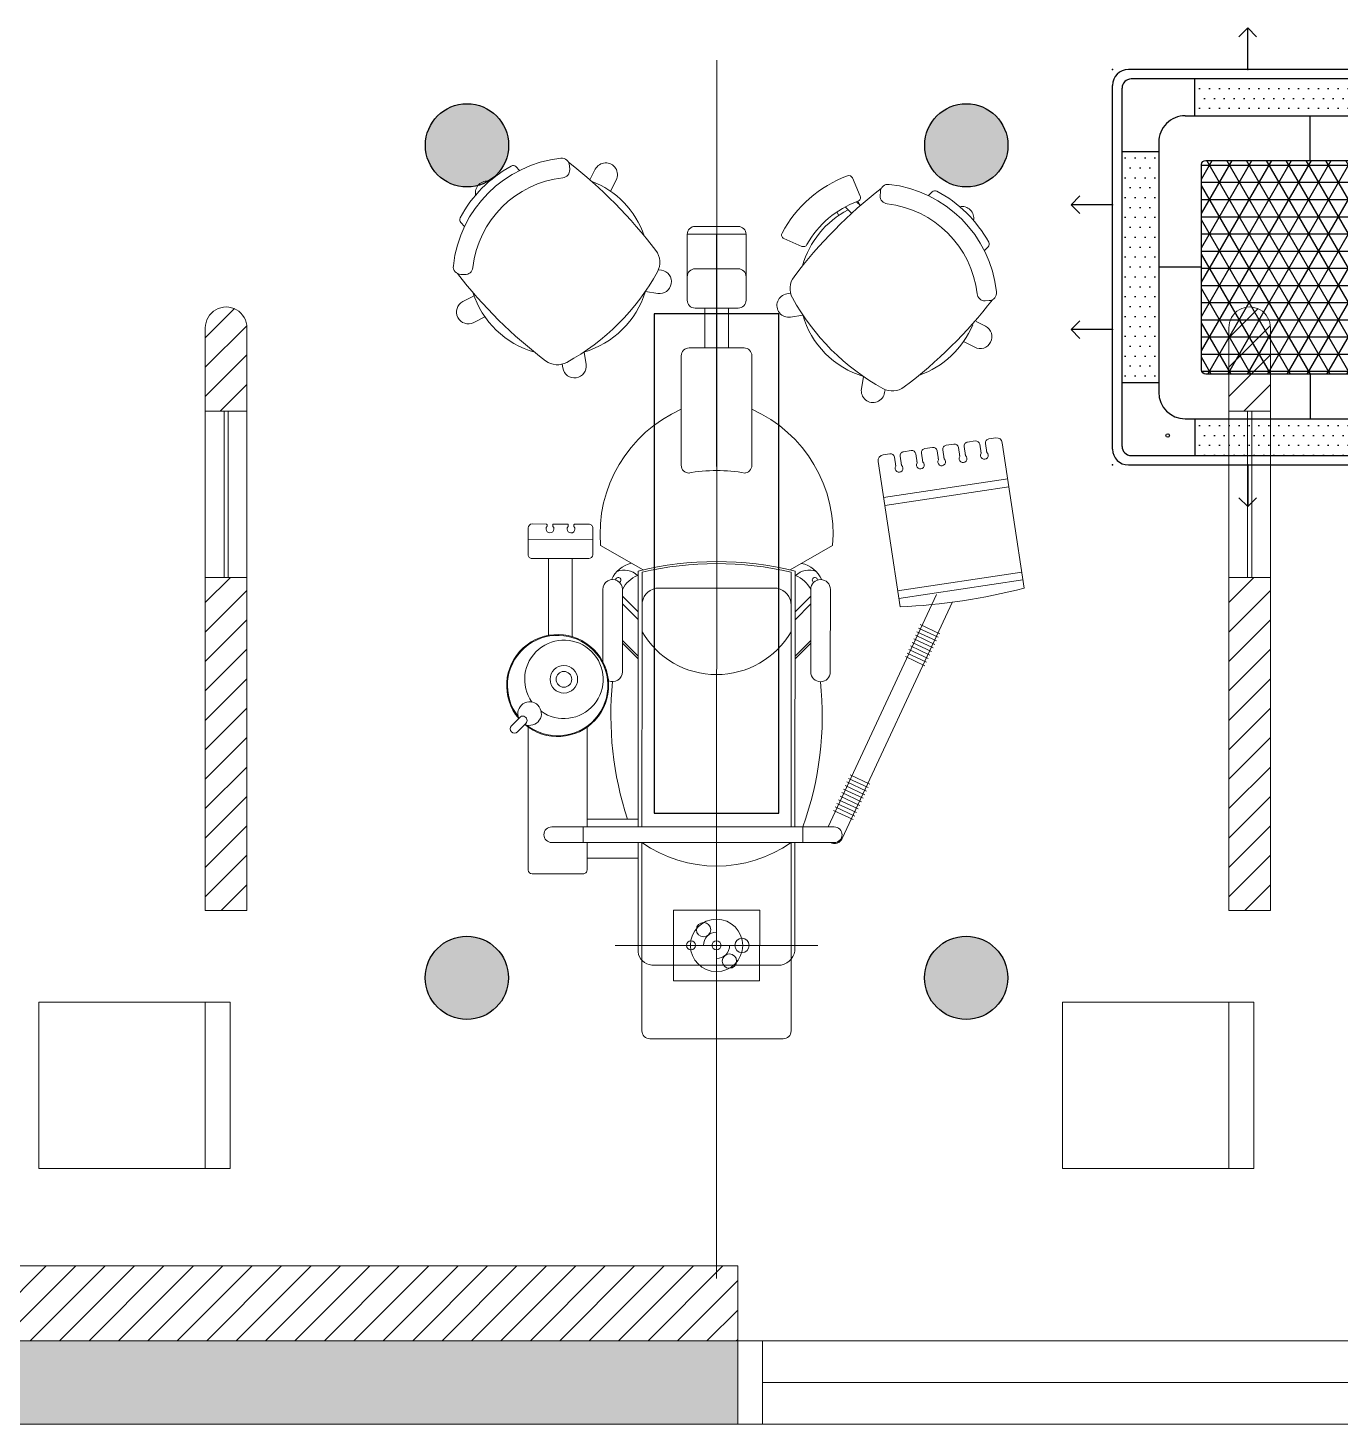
# Model space of a CAD drawing. Header units: metres. Extents: x 11578468 to 47831421, y -58341524 to -14256839.
# Drawn here: x 23845022 to 23848176, y -29093892 to -29090538 of the extents above; entities that cross this region are included whole.
import ezdxf

# ---------------------------------------------------------------- set-up
doc = ezdxf.new("R2010")
doc.units = ezdxf.units.M
doc.header["$LTSCALE"] = 50
doc.header["$MEASUREMENT"] = 0
doc.layers.get('0').update_dxf_attribs({"linetype": 'CONTINUOUS'})
for name, color, linetype in [('#조명', 40, 'CONTINUOUS'), ('DVM_INDOOR', 7, 'CONTINUOUS'), ('DVM_UNIT_BP', 7, 'CONTINUOUS'), ('DVM_UNIT_DP', 4, 'CONTINUOUS'), ('DVM_UNIT_LP', 3, 'CONTINUOUS'), ('wall', 3, 'CONTINUOUS')]:
    doc.layers.add(name, color=color, linetype=linetype)
doc.layers.add('ha', color=8, linetype='CONTINUOUS', lineweight=5)

# ---------------------------------------------------------------- blocks, each defined once
blk = doc.blocks.new('DVM_DP_VEC')
at = {"layer": 'DVM_UNIT_DP', "color": 0}
blk.add_line((0, 0), (100, 0), dxfattribs=at)
blk.add_lwpolyline([(78.78679656440357, 21.21320343559637), (100, 0), (78.78679656440357, -21.21320343559637)], dxfattribs=at)
blk.add_point((0, 0), dxfattribs=at)
blk = doc.blocks.new('DVM_LP_VEC')
at = {"layer": 'DVM_UNIT_LP', "color": 0}
blk.add_line((0, 0), (100, 0), dxfattribs=at)
blk.add_lwpolyline([(78.78679656440357, 21.21320343559637), (100, 0), (78.78679656440357, -21.21320343559637)], dxfattribs=at)
blk.add_point((0, 0), dxfattribs=at)
blk = doc.blocks.new('DVM_ID_CST_WF4W_840X204X840_T')
at = {"layer": 'DVM_INDOOR'}
h = blk.add_hatch(dxfattribs=at)
h.set_pattern_fill('DOTS', color=0, scale=15)
h.set_pattern_definition([(0, (0, 0), (11.90625, 23.8125), [0, -23.8125])])
h.paths.add_polyline_path([(277.4875057097763, 451.6814269191617), (-277.3435554830898, 451.6814269191617), (-277.3435554830899, 363.3891185924401), (277.4875057097764, 363.3891185924401)])
h.paths.add_polyline_path([(-363.9913214610912, 276.7387997253788), (-452.2821236932634, 276.7387997253787), (-452.2821236932634, -278.0882596767043), (-363.9295776869899, -278.0882596767043)])
h.paths.add_polyline_path([(277.4834824804598, -364.7385785458554), (-277.3435554830899, -364.7385785458551), (-277.3435554830899, -453.030886872576), (277.4834824804598, -453.0308868725762)])
h.paths.add_polyline_path([(452.4260739199499, 276.7387997253787), (364.1981993359744, 276.7387997253787), (364.136378861799, -278.0882596767044), (452.4260739199499, -278.0882596767042)])
h = blk.add_hatch(dxfattribs=at)
h.set_pattern_fill('NET3', color=0, scale=13)
h.set_pattern_definition([(0, (0, 0), (0, 41.275), []), (59.99999999999999, (0, 0), (-35.7451985412027, 20.6375), []), (120, (0, 0), (-35.7451985412027, -20.63749999999999), [])])
h.paths.add_polyline_path([(261.2765116632472, 246.0862577089958, 0.4142135623730951), (251.2765116632471, 256.0862577089958), (-251.1365846658946, 256.0862577089959, 0.4142135623730951), (-261.1365846658946, 246.0862577089959), (-261.1365846658946, -247.4357176624109, 0.4142135623730951), (-251.1365846658946, -257.4357176624109), (251.2765116632472, -257.435717662411, 0.4142135623730951), (261.2765116632472, -247.435717662411)])
at = {"layer": 'DVM_INDOOR', "color": 0}
for p, q in [((437.070080349481, 474.3253868761433), (-436.9301533521289, 474.3253868761433)), ((-474.9301533521289, -437.6748468274689), (-474.9301533521289, 436.3253868761433)), ((430.42607391995, 451.6814269191617), (-430.2821236932635, 451.6814269191617)), ((-277.3435554830899, 363.3891185924401), (-277.3435554830899, 451.6814269191616)), ((277.4875057097764, 363.3891185924401), (277.4875057097764, 451.6814269191616)), ((475.070080349481, 436.3253868761435), (475.070080349481, -437.6748468274689)), ((-452.2821236932635, -431.0308868725761), (-452.2821236932635, 429.6814269191618)), ((452.4260739199499, 429.6814269191615), (452.4260739199499, -431.0308868725761)), ((-300.3938862155579, 363.3891185924401), (300.6007672759707, 363.3891185924401)), ((0.06996349867620211, 256.0862577089958), (0.1034405297400554, 363.3891185924401)), ((-363.9913214610911, 276.7387997253788), (-452.2821236932635, 276.7387997253787)), ((-363.9938858217375, 299.782040884275), (-363.9270117510618, -301.1456562540202)), ((364.2007668811713, 299.7820320921216), (364.1338097374042, -301.1456650461736)), ((364.1981993359744, 276.7387997253787), (452.4260739199498, 276.7387997253787)), ((-261.1365846658946, -0.6747299767075106), (-363.9604483006401, -0.6861727016087036)), ((261.2765116632472, -0.6747299767075674), (364.1672878214898, -0.6861943717160437)), ((0.06996349867628737, -257.435717662411), (0.06996349867628737, -364.7385785458553)), ((-363.9295776869899, -278.0882596767043), (-452.2821236932635, -278.0882596767043)), ((364.136378861799, -278.0882596767043), (452.4260739199498, -278.0882596767042)), ((-300.3270121448822, -364.7385785458553), (300.5338101322037, -364.7385785458553)), ((-277.3435554830899, -364.7385785458553), (-277.3435554830899, -453.0308868725761)), ((277.4834824804598, -364.7385785458553), (277.4834824804598, -453.030886872576)), ((-430.2821236932634, -453.0308868725761), (430.4260739199499, -453.0308868725761)), ((-436.9301533521287, -475.6748468274688), (437.070080349481, -475.6748468274688))]:
    blk.add_line(p, q, dxfattribs=at)
blk.add_lwpolyline([(-251.1365846658946, 256.0862577089959), (251.276511663247, 256.0862577089958, -0.414213562373095), (261.2765116632472, 246.0862577089958), (261.2765116632472, -247.435717662411, -0.414213562373095), (251.2765116632472, -257.435717662411), (-251.1365846658946, -257.4357176624109, -0.414213562373095), (-261.1365846658946, -247.4357176624109), (-261.1365846658946, 246.0862577089959, -0.414213562373095)], format="xyb", close=True, dxfattribs=at)
blk.add_circle((-342.5198852014717, -404.9323154055801), 4.242817642283626, dxfattribs=at)
for centre, radius, start, end in [((-436.9301533521289, 436.3253868761433), 38, 90, 180), ((437.070080349481, 436.3253868761433), 38, 0, 90), ((-430.2821236932635, 429.6814269191617), 22, 90, 180), ((430.4260739199499, 429.6814269191615), 22, 0, 90), ((-300.3938862155579, 299.7891185924401), 63.6, 90, 180.0063761447692), ((300.6007672759707, 299.78911859244), 63.6, 359.9936159345816, 90), ((-300.3270121448822, -301.1385785458551), 63.6, 180.0063761447692, 270), ((300.5338101322037, -301.1385785458552), 63.6, 270, 359.9936159345816), ((-430.2821236932635, -431.0308868725761), 22, 180, 270), ((430.4260739199499, -431.0308868725761), 22, 270, 0), ((-436.9301533521289, -437.6748468274688), 38, 180, 270), ((437.070080349481, -437.6748468274688), 38, 270, 0)]:
    blk.add_arc(centre, radius, start, end, dxfattribs=at)
at = {"layer": 'DVM_UNIT_BP'}
for p in [(-474.9301533521289, 474.3253868761433), (475.070080349481, 474.3253868761433), (-474.9301533521289, -475.6748468274689), (475.070080349481, -475.6748468274688)]:
    blk.add_point(p, dxfattribs=at)
at = {"layer": 'DVM_UNIT_DP'}
for p, rotation in [((-150.0700703541743, 474.3253868761433), 90), ((-474.9301533521289, -150.5526935809331), 180), ((149.9299296458255, -475.6748468274687), 270)]:
    blk.add_blockref('DVM_DP_VEC', p, dxfattribs=dict(at, rotation=rotation))
blk.add_blockref('DVM_DP_VEC', (475.0700803541758, 149.4473064190733), dxfattribs=at)
at = {"layer": 'DVM_UNIT_LP'}
for p, rotation in [((149.9299296458255, 474.3253868761433), 90), ((-474.9301533521289, 149.4473064190669), 180), ((-150.0700703541743, -475.6748468274686), 270)]:
    blk.add_blockref('DVM_LP_VEC', p, dxfattribs=dict(at, rotation=rotation))
blk.add_blockref('DVM_LP_VEC', (475.0700803541758, -150.5526935809268), dxfattribs=at)

msp = doc.modelspace()

# ---------------------------------------------------------------- hatches: boundary and pattern name
at = {"layer": 'wall', "ltscale": 10}
h = msp.add_hatch(color=1, dxfattribs=at)
h.dxf.hatch_style = 1
h.paths.add_polyline_path([(23846177.18607517, -29090820.09982181, 1), (23845977.18607517, -29090820.09982181, 1)])
h = msp.add_hatch(color=1, dxfattribs=at)
h.dxf.hatch_style = 1
h.paths.add_polyline_path([(23847377.18609468, -29090820.09982181, 1), (23847177.18609468, -29090820.09982181, 1)])
h = msp.add_hatch(color=1, dxfattribs=at)
h.dxf.hatch_style = 1
h.paths.add_polyline_path([(23846176.8253993, -29092820.09982181, 1), (23845976.8253993, -29092820.09982181, 1)])
h = msp.add_hatch(color=1, dxfattribs=at)
h.dxf.hatch_style = 1
h.paths.add_polyline_path([(23847376.82541882, -29092820.09982181, 1), (23847176.82541882, -29092820.09982181, 1)])

# ---------------------------------------------------------------- linework, layer by layer
at = {"layer": '#조명', "ltscale": 10}
msp.add_lwpolyline([(23846527.00552205, -29092424.81437638), (23846827.00552205, -29092424.81437638), (23846827.00552205, -29091224.81437638), (23846527.00552205, -29091224.81437638)], close=True, dxfattribs=at)
for centre in [(23846077.18607517, -29090820.09982181), (23847277.18609468, -29090820.09982181), (23846076.8253993, -29092820.09982181), (23847276.82541882, -29092820.09982181)]:
    msp.add_circle(centre, 100)
at = {"layer": 'ha'}
for p, q in [((23846676.69593416, -29093542.2717794), (23846677.22374493, -29090615.48441824)), ((23846203.58431722, -29090880.36259961), (23846194.56423073, -29090871.3392592)), ((23846323.66018338, -29090868.97731691), (23846324.04733234, -29090878.42180504)), ((23846385.40976929, -29090877.53543856), (23846372.39992597, -29090902.7719336)), ((23846435.69571318, -29090903.4586997), (23846421.88513255, -29090930.24846505)), ((23847022.23776557, -29090941.91178627), (23847003.55617258, -29090898.53513156)), ((23847070.70266903, -29090931.7944639), (23847070.3121137, -29090941.23881178)), ((23847186.09750638, -29090940.92269087), (23847195.28735257, -29090931.73615864)), ((23846966.32403552, -29090979.92900586), (23846970.5998483, -29090988.42012779)), ((23846986.08299343, -29090968.06142783), (23847000.90067955, -29090982.88445929)), ((23847013.66604492, -29090955.64289101), (23847022.82774398, -29090964.80789507)), ((23847016.85334939, -29090954.48337635), (23847021.26534048, -29090963.24492795)), ((23846071.40122068, -29091014.87541018), (23846062.21468845, -29091005.68556399)), ((23846625.29162493, -29091014.83733015), (23846729.0118246, -29091014.85603483)), ((23846606.41332454, -29091135.62084183), (23846606.43170615, -29091033.69214772)), ((23846747.86664187, -29091033.71765381), (23846606.43000596, -29091033.69214742)), ((23846677.04763733, -29091592.02663536), (23846677.14812546, -29091034.8053712)), ((23846747.84996046, -29091135.64634822), (23846747.86664187, -29091033.71765381)), ((23846882.31180063, -29091062.75544627), (23846838.85136854, -29091044.01918621)), ((23847320.61031695, -29091073.10578742), (23847329.63365736, -29091064.08570092)), ((23846537.6032168, -29091118.82112132), (23846544.73009294, -29091119.98460036)), ((23846625.27494352, -29091116.76602456), (23846728.99514319, -29091116.78472924)), ((23846062.27299371, -29091130.27024753), (23846071.71734159, -29091130.66080286)), ((23846606.40312199, -29091192.19549619), (23846606.41332455, -29091135.62084183)), ((23846747.84996046, -29091135.64634822), (23846747.8397579, -29091192.22100258)), ((23846067.3197895, -29091195.51071166), (23846094.11453426, -29091181.70979434)), ((23846505.86853273, -29091170.96395328), (23846535.61481776, -29091175.82010322)), ((23846845.95979554, -29091176.98190172), (23846855.10481507, -29091175.57792288)), ((23845448.22366887, -29091282.29925347), (23845517.82906258, -29091212.69385976)), ((23846728.97813893, -29091211.07581985), (23846625.25793926, -29091211.05711516)), ((23846648.81346707, -29091306.68650819), (23846648.83071191, -29091211.06136623)), ((23846705.38812144, -29091306.69671074), (23846705.40536628, -29091211.07156879)), ((23847331.99559965, -29091193.18165357), (23847322.55111152, -29091193.56880253)), ((23847908.22366887, -29091282.29925347), (23847977.82906258, -29091212.69385976)), ((23845448.22367278, -29091353.00992768), (23845547.63350556, -29091253.6000949)), ((23846093.22491203, -29091245.80600217), (23846120.01965678, -29091232.00508486)), ((23846854.54477295, -29091232.90139549), (23846884.33580401, -29091228.32776094)), ((23847323.437478, -29091254.93123949), (23847300.66245165, -29091243.19032523)), ((23847908.22367278, -29091353.00992768), (23848007.63350556, -29091253.6000949)), ((23845448.22366755, -29091258.4605181), (23845448.22374494, -29092658.27177655)), ((23845548.22374494, -29092658.27177655), (23845548.22366755, -29091258.46051523)), ((23847908.22366755, -29091258.4605181), (23847908.22374494, -29092658.27177655)), ((23848008.22374494, -29092658.27177655), (23848008.22366755, -29091258.46051523)), ((23846363.3799253, -29091346.42814362), (23846358.80629075, -29091316.63711255)), ((23846743.10455768, -29091306.70351245), (23846611.09703083, -29091306.67970648)), ((23847297.51421686, -29091305.21718337), (23847270.72445151, -29091291.40660274)), ((23845448.22367669, -29091423.72060189), (23845548.22367116, -29091323.72060742)), ((23846307.46043153, -29091355.01312102), (23846306.05645269, -29091345.86810149)), ((23846592.23541185, -29091325.53452375), (23846592.1879388, -29091588.77948151)), ((23846761.95937495, -29091325.56513142), (23846761.9119019, -29091588.81008918)), ((23847908.22367669, -29091423.72060189), (23848008.22367116, -29091323.72060742)), ((23847030.00896328, -29091375.39000292), (23847025.15281335, -29091405.13628795)), ((23845484.19444004, -29091458.46051666), (23845548.22367507, -29091394.43128163)), ((23847082.15179524, -29091407.12468699), (23847080.9883162, -29091414.25156314)), ((23847944.19444004, -29091458.46051666), (23848008.22367507, -29091394.43128163)), ((23845448.22366755, -29091458.46051666), (23845548.22367861, -29091458.46051666)), ((23845493.22372282, -29091858.27177368), (23845493.22372282, -29091458.46051667)), ((23845503.22372282, -29091858.27177368), (23845503.22372282, -29091458.46051667)), ((23847908.22366755, -29091458.46051666), (23848008.22367861, -29091458.46051666)), ((23847953.22372282, -29091858.27177368), (23847953.22372282, -29091458.46051667)), ((23847963.22372282, -29091858.27177368), (23847963.22372282, -29091458.46051667)), ((23847331.30447975, -29091525.38000182), (23847348.29481792, -29091522.82116072)), ((23847126.17731562, -29091556.27331389), (23847144.82713949, -29091553.46454485)), ((23847177.46100254, -29091548.54970035), (23847196.10890267, -29091545.74122103)), ((23847210.13549136, -29091575.45741439), (23847206.83611033, -29091553.65436698)), ((23847224.12022964, -29091573.34310088), (23847220.82404007, -29091551.56114851)), ((23847228.74276572, -29091540.82637652), (23847247.39066586, -29091538.0178972)), ((23847261.41951542, -29091567.74904061), (23847258.1178736, -29091545.93104377)), ((23847275.4042537, -29091565.63472709), (23847272.10580315, -29091543.83782407)), ((23847280.0245289, -29091533.1030527), (23847298.6706167, -29091530.29484633)), ((23847312.69946627, -29091560.02598973), (23847309.39782445, -29091538.2079929)), ((23847312.69946627, -29091560.02598973), (23847312.15177143, -29091556.40336288)), ((23847326.68420454, -29091557.91167622), (23847323.385754, -29091536.1147732)), ((23847326.68420454, -29091557.91167622), (23847326.13650971, -29091554.28904936)), ((23847363.68033645, -29091534.43340578), (23847416.28334591, -29091883.92648838)), ((23847117.91666405, -29091928.86219962), (23847065.31526541, -29091579.37981923)), ((23847077.58985939, -29091563.59085984), (23847093.54345258, -29091561.1881584)), ((23847107.57792934, -29091590.9565116), (23847104.27066055, -29091569.10130648)), ((23847107.57792934, -29091590.9565116), (23847107.0302345, -29091587.33388474)), ((23847121.56266762, -29091588.84219808), (23847118.25858964, -29091567.00808375)), ((23847121.56266762, -29091588.84219808), (23847121.01497278, -29091585.21957123)), ((23847158.8514673, -29091583.16578818), (23847155.55434705, -29091561.3776902)), ((23847158.8514673, -29091583.16578818), (23847158.30377247, -29091579.54316133)), ((23847172.83620558, -29091581.05147466), (23847169.54227698, -29091559.28447294)), ((23847172.83620558, -29091581.05147466), (23847172.28851074, -29091577.42884781)), ((23847210.13549136, -29091575.45741439), (23847209.58779653, -29091571.83478754)), ((23847224.12022964, -29091573.34310088), (23847223.5725348, -29091569.72047402)), ((23847261.41951542, -29091567.74904061), (23847260.87182059, -29091564.12641375)), ((23847275.4042537, -29091565.63472709), (23847274.85655886, -29091562.01210023)), ((23847078.41855023, -29091666.45279581), (23847376.78523209, -29091621.51708458)), ((23847081.22703218, -29091685.10071343), (23847379.59371404, -29091640.16500219)), ((23846223.87145393, -29091803.48831236), (23846224.22058266, -29091739.12578655)), ((23846267.64575406, -29091729.88014945), (23846233.70121774, -29091729.74848632)), ((23846269.51070002, -29091735.43681657), (23846269.52447325, -29091731.7730473)), ((23846283.65426391, -29091735.48998654), (23846283.66803713, -29091731.82621727)), ((23846318.18546106, -29091730.06089762), (23846285.56093498, -29091729.94749808)), ((23846320.05040703, -29091735.61756474), (23846320.06418025, -29091731.95379547)), ((23846334.19397091, -29091735.67073471), (23846334.20774413, -29091732.00696544)), ((23846370.04517831, -29091730.25990938), (23846336.10064198, -29091730.12824625)), ((23846379.19511789, -29091803.60003638), (23846379.43877424, -29091739.72439862)), ((23846379.33087239, -29091768.01136965), (23846224.06714526, -29091767.41225366)), ((23846500.22507228, -29091840.20250163), (23846398.02362796, -29091781.17189329)), ((23846853.81999335, -29091840.2435729), (23846956.00340842, -29091781.27251821)), ((23846369.76437686, -29091812.99317796), (23846233.298724, -29091812.96856803)), ((23846273.2109685, -29091997.37816863), (23846273.24422324, -29091812.97577171)), ((23846329.78507448, -29092000.42925652), (23846329.81887761, -29091812.98597427)), ((23845448.22370405, -29091918.69532136), (23845508.64725173, -29091858.27177368)), ((23845448.22374494, -29091858.27177368), (23845548.22370071, -29091858.27177368)), ((23846488.31107726, -29092457.47359292), (23846488.42188668, -29091843.01925737)), ((23846497.82540307, -29091989.65059445), (23846497.85062975, -29091845.59616551)), ((23846856.13154739, -29091989.71521064), (23846856.15677974, -29091845.62921606)), ((23846865.4754397, -29092457.54160996), (23846865.5862551, -29091843.05411089)), ((23847112.09203992, -29091890.18753025), (23847410.45872178, -29091845.25181902)), ((23847908.22370405, -29091918.69532136), (23847968.64725173, -29091858.27177368)), ((23847908.22374494, -29091858.27177368), (23848008.22370071, -29091858.27177368)), ((23845448.22370796, -29091989.40599557), (23845548.22370243, -29091889.4060011)), ((23846403.52061933, -29092060.84942702), (23846403.55197149, -29091886.9971909)), ((23846450.66180785, -29092085.01698331), (23846450.69751679, -29091887.00569303)), ((23846822.56678166, -29091884.23745269), (23846531.3547048, -29091884.19806525)), ((23846903.25904277, -29092085.09860376), (23846903.29475171, -29091887.08731348)), ((23846950.40458807, -29092085.10710589), (23846950.44029702, -29091887.09581561)), ((23847114.90052187, -29091908.83544787), (23847413.26720373, -29091863.89973664)), ((23847908.22370796, -29091989.40599557), (23848008.22370243, -29091889.4060011)), ((23846488.40086094, -29091959.61006483), (23846450.6912264, -29091921.88682689)), ((23846488.40426179, -29091940.75184671), (23846450.69462725, -29091903.02860877)), ((23846865.56522337, -29091959.67808187), (23846903.28846132, -29091921.96844734)), ((23846865.56862423, -29091940.81986375), (23846903.29186217, -29091903.11022921)), ((23847205.63622126, -29091899.20771274), (23846945.15155268, -29092457.55597858)), ((23847244.08852477, -29091917.1467593), (23846978.98928121, -29092485.38635562)), ((23845448.22371187, -29092060.11666978), (23845548.22370634, -29091960.11667531)), ((23846497.74053471, -29092457.47529341), (23846497.82540307, -29091989.65059445)), ((23846856.04667765, -29092457.53990959), (23846856.13154739, -29091989.71521064)), ((23847158.70867684, -29091988.64551814), (23847205.70593668, -29092010.57101949)), ((23847162.69513163, -29091980.1005618), (23847209.69239147, -29092002.02606315)), ((23847166.68158642, -29091971.55560547), (23847213.67884626, -29091993.48110681)), ((23847908.22371187, -29092060.11666978), (23848008.22370634, -29091960.11667531)), ((23846488.38385668, -29092053.90115544), (23846450.67422214, -29092016.1779175)), ((23846488.38505906, -29092047.23376849), (23846450.67542452, -29092009.51053054)), ((23846865.54821911, -29092053.96917249), (23846903.27145706, -29092016.25953794)), ((23846865.5494215, -29092047.30178552), (23846903.27265945, -29092009.59215099)), ((23847142.76285768, -29092022.82534348), (23847189.76011752, -29092044.75084483)), ((23847146.74931246, -29092014.28038714), (23847193.74657231, -29092036.20588849)), ((23847150.73576726, -29092005.73543081), (23847197.7330271, -29092027.66093216)), ((23847154.72222205, -29091997.19047447), (23847201.71948189, -29092019.11597582)), ((23845448.22371578, -29092130.82734399), (23845548.22371025, -29092030.82734952)), ((23847130.8034933, -29092048.46021249), (23847177.80075315, -29092070.38571383)), ((23847134.78994809, -29092039.91525615), (23847181.78720794, -29092061.8407575)), ((23847138.77640288, -29092031.37029982), (23847185.77366273, -29092053.29580116)), ((23847908.22371578, -29092130.82734399), (23848008.22371025, -29092030.82734952)), ((23845448.22371969, -29092201.5380182), (23845548.22371416, -29092101.53802373)), ((23847908.22371969, -29092201.5380182), (23848008.22371416, -29092101.53802373)), ((23845448.22372359, -29092272.24869241), (23845548.22371807, -29092172.24869794)), ((23847908.22372359, -29092272.24869241), (23848008.22371807, -29092172.24869794)), ((23846203.85527411, -29092194.50003037), (23846183.84950215, -29092214.49858804)), ((23846218.52088017, -29092209.17092692), (23846198.51510821, -29092229.16948459)), ((23846224.27731887, -29092561.14618066), (23846224.33918312, -29092218.09992061)), ((23846365.73265947, -29092457.45148738), (23846365.77581904, -29092218.125427)), ((23845448.22372751, -29092342.95936662), (23845548.22372198, -29092242.95937214)), ((23847908.22372751, -29092342.95936662), (23848008.22372198, -29092242.95937214)), ((23845448.22373141, -29092413.67004083), (23845548.22372589, -29092313.67004636)), ((23847908.22373141, -29092413.67004083), (23848008.22372589, -29092313.67004636)), ((23846986.29450715, -29092358.21487965), (23847033.291767, -29092380.140381)), ((23846990.28096194, -29092349.66992332), (23847037.27822179, -29092371.59542467)), ((23846994.26741673, -29092341.12496698), (23847041.26467658, -29092363.05046833)), ((23846998.25387152, -29092332.58001065), (23847045.25113137, -29092354.505512)), ((23845448.22373532, -29092484.38071503), (23845548.22372979, -29092384.38072056)), ((23846970.34868799, -29092392.394705), (23847017.34594784, -29092414.32020634)), ((23846974.33514278, -29092383.84974866), (23847021.33240262, -29092405.77525001)), ((23846978.32159757, -29092375.30479233), (23847025.31885742, -29092397.23029367)), ((23846982.30805236, -29092366.75983599), (23847029.30531221, -29092388.68533734)), ((23847908.22373532, -29092484.38071503), (23848008.22372979, -29092384.38072056)), ((23846958.38932362, -29092418.029574), (23847005.38658346, -29092439.95507535)), ((23846962.37577841, -29092409.48461767), (23847009.37303825, -29092431.41011902)), ((23846966.3622332, -29092400.93966133), (23847013.35949304, -29092422.86516268)), ((23845448.22373923, -29092555.09138925), (23845548.2237337, -29092455.09139477)), ((23846959.76653031, -29092457.55861422), (23846280.87067792, -29092457.43618355)), ((23846356.29674871, -29092495.1662232), (23846356.30355041, -29092457.44978695)), ((23846488.31447811, -29092438.6153748), (23846365.73606032, -29092438.59326926)), ((23846884.32685611, -29092495.26144705), (23846884.33365782, -29092457.54501081)), ((23847908.22373923, -29092555.09138925), (23848008.2237337, -29092455.09139477)), ((23846959.7597286, -29092495.27505046), (23846280.86387622, -29092495.15261979)), ((23846365.71395478, -29092561.17168705), (23846365.72585776, -29092495.16792362)), ((23846488.25691016, -29092757.83805565), (23846488.30427556, -29092495.19002916)), ((23846497.68161508, -29092782.26130629), (23846497.73369255, -29092495.19172964)), ((23846855.98815056, -29092780.15689268), (23846856.03983537, -29092495.25634583)), ((23846865.42271654, -29092749.89919945), (23846865.46863799, -29092495.2580462)), ((23845448.22374314, -29092625.80206345), (23845548.22373761, -29092525.80206898)), ((23847908.22374314, -29092625.80206345), (23848008.22373761, -29092525.80206898)), ((23846488.29747385, -29092532.9064654), (23846365.71905606, -29092532.88435987)), ((23845486.46471103, -29092658.27177368), (23845548.22374152, -29092596.51274319)), ((23846356.2831453, -29092570.59909568), (23846233.7047275, -29092570.57699015)), ((23847946.46471103, -29092658.27177368), (23848008.22374152, -29092596.51274319)), ((23845448.22374494, -29092658.27177655), (23845548.22374494, -29092658.27177655)), ((23846573.10470099, -29092827.11506927), (23846573.13530866, -29092657.39110618)), ((23846573.13530866, -29092657.39110618), (23846780.575708, -29092657.42851555)), ((23846676.82319174, -29092836.61002856), (23846676.85721726, -29092647.93355626)), ((23846780.575708, -29092657.42851555), (23846780.54510034, -29092827.15247865)), ((23847908.22374494, -29092658.27177655), (23848008.22374494, -29092658.27177655)), ((23846920.43916113, -29092742.31572254), (23846433.24124787, -29092742.22786228)), ((23846771.17844065, -29092742.28880518), (23846582.50196834, -29092742.25477965)), ((23846497.64890847, -29092947.79586012), (23846497.68161508, -29092782.26130629)), ((23846831.97536156, -29092789.43378703), (23846521.44864414, -29092789.39065006)), ((23846855.95490327, -29092947.84668595), (23846855.98815056, -29092780.15689268)), ((23846780.54510034, -29092827.15247865), (23846573.10470099, -29092827.11506927)), ((23845448.22374494, -29092878.27150411), (23845048.22374494, -29092878.27150411)), ((23845048.22374494, -29092878.27150411), (23845048.22374494, -29093278.27150411)), ((23845448.22374494, -29092878.27150457), (23845508.22374494, -29092878.27150743)), ((23845448.22374494, -29093278.27150411), (23845448.22374494, -29092878.27150411)), ((23845508.22374494, -29092878.27150743), (23845448.22374494, -29092878.27150743)), ((23845448.22374494, -29092878.27150743), (23845448.22374494, -29093278.27150411)), ((23845508.22374494, -29093278.27150411), (23845508.22374494, -29092878.27150743)), ((23847908.22374494, -29092878.2716401), (23847508.22374494, -29092878.2716401)), ((23847508.22374494, -29092878.2716401), (23847508.22374494, -29093278.2716401)), ((23847848.22374494, -29092878.27177655), (23847908.22374494, -29092878.27177941)), ((23847908.22374494, -29093278.2716401), (23847908.22374494, -29092878.2716401)), ((23847968.22374494, -29092878.27164343), (23847908.22374494, -29092878.27164343)), ((23847908.22374494, -29092878.27164343), (23847908.22374494, -29093278.2716401)), ((23847968.22374494, -29093278.2716401), (23847968.22374494, -29092878.27164343)), ((23846837.09413458, -29092966.70116526), (23846516.50457589, -29092966.65780441)), ((23845048.22374494, -29093278.27150411), (23845448.22374494, -29093278.27150411)), ((23845448.22374494, -29093278.27150411), (23845508.22374494, -29093278.27150411)), ((23847508.22374494, -29093278.2716401), (23847908.22374494, -29093278.2716401)), ((23847908.22374494, -29093278.2716401), (23847968.22374494, -29093278.2716401)), ((23843227.69593415, -29093512.27177938), (23846727.69593415, -29093512.27177938)), ((23844885.90239284, -29093692.2717794), (23845065.90239286, -29093512.27177938)), ((23844956.61307095, -29093692.2717794), (23845136.61307098, -29093512.27177938)), ((23845027.32374907, -29093692.2717794), (23845207.3237491, -29093512.27177938)), ((23845098.03442719, -29093692.2717794), (23845278.03442722, -29093512.27177938)), ((23845168.74510531, -29093692.2717794), (23845348.74510534, -29093512.27177938)), ((23845239.45578343, -29093692.2717794), (23845419.45578346, -29093512.27177938)), ((23845310.16646155, -29093692.2717794), (23845490.16646158, -29093512.27177938)), ((23845380.87713967, -29093692.2717794), (23845560.87713969, -29093512.27177938)), ((23845451.58781778, -29093692.2717794), (23845631.58781781, -29093512.27177938)), ((23845522.2984959, -29093692.2717794), (23845702.29849593, -29093512.27177938)), ((23845593.00917402, -29093692.2717794), (23845773.00917405, -29093512.27177938)), ((23845663.71985214, -29093692.2717794), (23845843.71985217, -29093512.27177938)), ((23845734.43053026, -29093692.2717794), (23845914.43053029, -29093512.27177938)), ((23845805.14120838, -29093692.2717794), (23845985.14120841, -29093512.27177938)), ((23845875.8518865, -29093692.2717794), (23846055.85188652, -29093512.27177938)), ((23845946.56256462, -29093692.2717794), (23846126.56256464, -29093512.27177938)), ((23846017.27324273, -29093692.2717794), (23846197.27324276, -29093512.27177938)), ((23846087.98392085, -29093692.2717794), (23846267.98392088, -29093512.27177938)), ((23846158.69459897, -29093692.2717794), (23846338.694599, -29093512.27177938)), ((23846229.40527709, -29093692.2717794), (23846409.40527712, -29093512.27177938)), ((23846300.11595521, -29093692.2717794), (23846480.11595524, -29093512.27177938)), ((23846370.82663333, -29093692.2717794), (23846550.82663335, -29093512.27177938)), ((23846441.53731145, -29093692.2717794), (23846621.53731147, -29093512.27177938)), ((23846512.24798957, -29093692.2717794), (23846692.24798959, -29093512.27177938)), ((23846727.69593415, -29093512.27177938), (23846727.69593415, -29093692.2717794)), ((23846582.95866768, -29093692.2717794), (23846727.69593415, -29093547.53451293)), ((23846727.69593415, -29093692.2717794), (23846727.69593415, -29093542.2717794)), ((23846653.6693458, -29093692.2717794), (23846727.69593415, -29093618.24519105)), ((23846727.69593415, -29093692.2717794), (23843927.69593415, -29093692.2717794)), ((23846727.69593415, -29093692.2717794), (23843927.69593415, -29093692.2717794)), ((23846724.38002392, -29093692.2717794), (23846727.69593415, -29093688.95586917)), ((23846727.69593415, -29093692.2717794), (23846727.69593415, -29093892.2717794)), ((23850327.69593415, -29093692.2717794), (23846727.69593415, -29093692.2717794)), ((23846727.69593415, -29093692.2717794), (23846727.69593415, -29093892.2717794)), ((23846787.69593415, -29093692.2717794), (23846727.69593415, -29093692.2717794)), ((23846727.69593415, -29093692.2717794), (23846727.69593415, -29093892.2717794)), ((23846787.69593415, -29093892.2717794), (23846787.69593415, -29093692.2717794)), ((23846787.69593415, -29093792.2717794), (23850267.69593415, -29093792.2717794)), ((23846727.69593415, -29093892.2717794), (23840427.69593415, -29093892.2717794)), ((23846727.69593415, -29093892.2717794), (23850327.69593415, -29093892.2717794)), ((23846727.69593415, -29093892.2717794), (23846787.69593415, -29093892.2717794))]:
    msp.add_line(p, q, dxfattribs=at)
for centre, radius in [((23846310.0771561, -29092102.99461848), 33.00188224976487), ((23846310.0771561, -29092102.99461848), 18.85821842843706), ((23846676.8402045, -29092742.27179241), 62.89215845883763), ((23846645.7309463, -29092704.54974476), 17.20812431594882), ((23846738.12941339, -29092742.28284518), 17.20812431594882), ((23846615.5509956, -29092742.26073964), 10.8434755963513), ((23846676.8402045, -29092742.27179241), 10.8434755963513), ((23846707.9494627, -29092779.99384006), 17.20812431594882)]:
    msp.add_circle(centre, radius, dxfattribs=at)
for centre, radius, start, end in [((23846334.83314962, -29091141.54152036), 292.3023856407746, 96.30192954086827, 173.6774052517098), ((23846304.8177892, -29090869.74970533), 18.85821842843706, 2.347357415333858, 96.30192953828569), ((23846334.83314962, -29091141.54152036), 311.1606040692117, 119.1423445411836, 151.8132088445344), ((23846187.89564139, -29090878.00544378), 9.42910921421853, 44.98966740312129, 119.1423445347677), ((23846305.20493816, -29090879.19419346), 18.85821842843706, 276.4434011737894, 2.347357415333858), ((23845629.12547838, -29091754.92002784), 1130.757833914286, 37.09559128375717, 52.24514637736467), ((23846410.55274124, -29090890.49706913), 28.28732764265561, 332.7281231413394, 152.7281231480462), ((23846334.83314962, -29091141.54152036), 245.156839569682, 96.44340117455688, 173.5359336182496), ((23846125.69107537, -29090934.23013609), 28.28732764265563, 79.19431450363402, 191.3094158907666), ((23846298.21860965, -29091108.40282598), 216.8695119270263, 19.07207735969419, 68.96171958783049), ((23847092.57009058, -29091167.74007984), 292.3023856407746, 110.1996479685969, 152.0966097995543), ((23846994.89608879, -29090902.26488347), 9.42910921421853, 23.30072887236956, 110.1996479723532), ((23847089.5447834, -29090932.57364826), 18.85821842843706, 83.6774052511046, 177.6319773792437), ((23847059.43139619, -29091204.35461981), 292.3023856407746, 6.30192954086827, 83.67740525469326), ((23847764.91779071, -29091817.9876191), 1130.757833914286, 127.7341884278055, 142.8837435146221), ((23847013.57768178, -29090945.64153818), 9.42910921421853, 289.5786309660554, 23.30072887236956), ((23847089.15422807, -29090942.01799614), 18.85821842843706, 177.6319773792437, 263.5359336249915), ((23847201.95353715, -29090938.40474798), 9.42910921421853, 61.8132088572514, 134.9896674191307), ((23847059.43139619, -29091204.35461981), 311.1606040692117, 29.14234453931724, 61.81320885466243), ((23847092.57009058, -29091167.74007984), 216.8695119270263, 117.3113427243962, 164.4055478526124), ((23847092.57009058, -29091167.74007984), 226.2986211412448, 109.5786309670815, 151.1776219623344), ((23847059.43139619, -29091204.35461981), 245.156839569682, 6.443401177152287, 83.53593362094293), ((23847266.74278047, -29090995.21254556), 28.28732764265563, 349.194314503634, 101.3094158966859), ((23846068.88327779, -29090999.01937941), 9.42910921421853, 151.8132088479915, 224.9896673871176), ((23846625.28822408, -29091033.69554827), 18.85821842843706, 89.98966738948968, 179.989667400808), ((23846729.00842375, -29091033.71425295), 18.85821842843706, 359.9896673894917, 89.98966740081005), ((23846842.58424369, -29091035.36044821), 9.42910921421853, 152.0966098096124, 246.6786059334535), ((23847322.96747278, -29091057.41711158), 9.42910921421853, 314.9896673871177, 29.14234454579131), ((23846493.44751735, -29091101.34294492), 47.1455460710926, 331.1920782185476, 37.09559128539258), ((23846886.04467578, -29091054.09670828), 9.42910921421853, 246.6786059334535, 331.1776219600214), ((23846063.05217807, -29091111.42813316), 18.85821842843706, 173.6774052511046, 267.6319773797114), ((23846072.49652595, -29091111.81868849), 18.85821842843706, 267.6319773797114, 353.5359336137451), ((23846540.17245535, -29091147.90235179), 28.28732764265563, 260.7281231612156, 80.72812315376865), ((23846625.27154266, -29091135.62424268), 18.85821842843706, 89.98966738949173, 179.989667400808), ((23846728.99174234, -29091135.64294736), 18.85821842843706, 359.9896674008101, 89.98966738949173), ((23846948.46614891, -29090436.05512585), 1130.757833914286, 217.7341884257688, 232.8837435073727), ((23846051.931819, -29090858.53813566), 551.0208156440326, 298.7872565860094, 331.1920782165011), ((23846900.83153744, -29091164.0988386), 47.1455460710926, 142.8837435147263, 208.7872565783396), ((23846298.21860965, -29091108.40282598), 216.8695119270263, 197.5090637738937, 254.4055478476079), ((23846298.21860965, -29091108.40282598), 216.8695119270263, 285.90532999325, 343.2683296477508), ((23846850.25228424, -29091204.94164861), 28.28732764265561, 98.72812314455007, 278.7281231531532), ((23847342.4347809, -29090921.45328919), 551.0208156440326, 208.7872565795777, 241.1920782099165), ((23847321.7787231, -29091174.72640835), 18.85821842843706, 186.4434011737894, 272.3473574153338), ((23847331.22321123, -29091174.33925939), 18.85821842843706, 272.3473574153338, 6.301929537043291), ((23845498.22366755, -29091258.46051666), 50.00000000000002, 1.707547292503187e-06, 180.0000017075473), ((23846080.27235077, -29091220.65835692), 28.28732764265561, 117.2512116511685, 297.2512116477134), ((23846625.26134011, -29091192.19889705), 18.85821842843706, 179.9896673894917, 269.9896673894897), ((23846728.98153978, -29091192.21760173), 18.85821842843706, 269.98966740081, 359.9896673894917), ((23846446.05288872, -29090498.64694857), 1130.757833914286, 307.0955912809258, 322.2451463698488), ((23847958.22366755, -29091258.46051666), 50.00000000000002, 1.707547292503187e-06, 180.0000017075473), ((23847092.57009058, -29091167.74007984), 216.8695119270263, 195.9053299904105, 253.2683296486933), ((23847092.57009058, -29091167.74007984), 216.8695119270263, 289.0720773537915, 337.408978080205), ((23847310.47584743, -29091280.07421143), 28.28732764265561, 242.728123154753, 62.72812315475296), ((23846611.09362997, -29091325.5379246), 18.85821842843706, 89.98966740081005, 179.9896674008101), ((23846743.10115683, -29091325.56173057), 18.85821842843706, 359.9896674008101, 89.98966740081005), ((23846294.57736841, -29091300.14137913), 47.1455460710926, 232.8837435056522, 298.7872565884554), ((23846335.42017841, -29091350.72063232), 28.28732764265561, 188.7281231520082, 8.728123144550056), ((23847053.07056477, -29091409.69392554), 28.28732764265563, 170.7281231451059, 350.7281231463217), ((23847099.62997164, -29091362.96898754), 47.1455460710926, 241.192078208432, 307.0955912817815), ((23846725.37008486, -29091754.3671967), 328.4420719112941, 113.9182658141294, 184.6812089471736), ((23846628.66664062, -29091754.3497574), 328.4420719112941, 355.2981258485781, 66.06106898754541), ((23847349.75166611, -29091536.8894862), 14.14355643139034, 10.00031929979841, 95.91220221647056), ((23847127.5815566, -29091565.5972727), 9.42910921421853, 98.56470078365221, 188.6050760537748), ((23847146.23138047, -29091562.78850365), 9.42910921421853, 8.605090866740213, 98.5647007870234), ((23847178.86524351, -29091557.87365915), 9.42910921421853, 98.56470076463918, 188.6050928837586), ((23847197.51314365, -29091555.06517983), 9.42910921421853, 8.605087133828102, 98.5647007870234), ((23847230.14700669, -29091550.15033533), 9.42910921421853, 98.56470078365221, 188.6050891284646), ((23847248.79490683, -29091547.34185601), 9.42910921421853, 8.60508338192113, 98.5647007870234), ((23847281.42876988, -29091542.42701151), 9.42910921421853, 98.56470078365221, 188.6050853731707), ((23847300.07485768, -29091539.61880514), 9.42910921421853, 8.60508338192113, 98.56470078365221), ((23847332.70872072, -29091534.70396063), 9.42910921421853, 98.56470076463918, 188.6050853731707), ((23846611.04615692, -29091588.78288236), 18.85821842843706, 179.9896674008101, 269.98966740081), ((23846743.05368378, -29091588.80668833), 18.85821842843706, 269.98966740081, 359.9896674008101), ((23847079.34947903, -29091577.62453103), 14.14355643139034, 97.12940326073223, 187.1290822654491), ((23847094.94769355, -29091570.5121172), 9.42910921421853, 8.605074062525253, 98.5647007870234), ((23847115.5026231, -29091596.06604478), 9.429109214219064, 147.187657003133, 50.00690122120887), ((23847166.77616107, -29091588.27532136), 9.429109214219064, 147.187657003133, 50.00690120666041), ((23847218.06018513, -29091580.56694758), 9.429109214219064, 147.187656984108, 50.00690122120887), ((23847269.34420919, -29091572.85857379), 9.429109214219064, 147.187657003133, 50.00690122120887), ((23847320.62416003, -29091565.13552291), 9.429109214219064, 147.187657003133, 50.00690122120887), ((23846676.977941, -29091987.93076304), 386.5934777829597, 79.76807573896069, 100.2112590574432), ((23846233.64955031, -29091739.17745397), 9.42910921421853, 89.68604242637386, 179.6860424038616), ((23846276.55903621, -29091741.700127), 9.429109214219064, 138.3749865860324, 41.19423081005065), ((23846267.63866473, -29091731.76595797), 1.885821842843698, 359.7846087456844, 89.78460874610985), ((23846285.55384565, -29091731.8333066), 1.885821842843698, 89.78460863250193, 179.7846087456844), ((23846327.09874321, -29091741.88087517), 9.429109214219064, 138.3749865860324, 41.19423081005065), ((23846318.17837173, -29091731.94670614), 1.885821842843698, 359.7846087456844, 89.78460874610985), ((23846336.09355265, -29091732.01405477), 1.885821842843698, 89.78460863250193, 179.7846087456844), ((23846370.00973166, -29091739.68895197), 9.42910921421853, 359.7846087004965, 89.78460870058157), ((23846233.30042442, -29091803.53945896), 9.42910921421853, 179.6892072576471, 269.9896673894938), ((23846369.76607728, -29091803.5640689), 9.42910921421853, 269.9896674121304, 359.7814438709385), ((23846486.99436045, -29091891.19884949), 68.40349068738495, 102.0606508199089, 156.1911327989773), ((23846676.93349106, -29092606.8103005), 786.7104820401825, 76.12529421476218, 103.8641164518529), ((23846676.93349106, -29092606.8103005), 781.9959274330731, 76.75079653237404, 103.2386482411364), ((23846866.99639804, -29091891.26737827), 68.40349068738495, 23.78820200271134, 77.92080940144564), ((23846440.83926816, -29091864.42938621), 6.216299245810451, 305.4172476783344, 175.861255793246), ((23846454.78182656, -29091887.29875747), 46.76051591486446, 46.20609318021813, 111.4178094913216), ((23846512.04993857, -29091917.25330253), 68.40349068738495, 111.3531216463259, 153.7560524515311), ((23846899.21033651, -29091887.37890479), 46.76051591486446, 68.56152529594915, 133.7732416170275), ((23846841.93142434, -29091917.31279267), 68.40349068738495, 26.2232823414266, 68.62621314397727), ((23846913.16114243, -29091864.51456376), 6.216299245810451, 4.118079008605518, 234.5620871293409), ((23846427.12474414, -29091887.00144196), 23.57277303554633, 359.9896673940186, 179.9896674030733), ((23846538.74245334, -29091924.4392092), 40.91367124376327, 100.4029153386398, 180.9500625714816), ((23846815.23631953, -29091924.48907153), 40.91367124376327, 359.0292722242617, 79.67863902902884), ((23846926.86752437, -29091887.09156454), 23.57277303554633, 359.9896674030733, 179.9896673940187), ((23847056.76203565, -29090509.78037588), 1420.398926723385, 272.4676064426778, 284.6617951225509), ((23846676.99749589, -29091884.2105635), 207.4404027128077, 210.2623087143177, 329.7170260816094), ((23846295.07555685, -29092117.99080799), 122.578419784841, 229.8394093343432, 220.1315926041872), ((23846295.07555685, -29092117.99080799), 120.6925979419972, 231.7331458893237, 218.2486511437138), ((23846310.0771561, -29092102.99461848), 94.29109214218532, 234.5148725985426, 215.4664764616992), ((23846427.08903519, -29092085.01273224), 23.57277303554633, 244.9320519723073, 359.9896673940186), ((23846926.83181542, -29092085.10285482), 23.57277303554633, 179.9896673940187, 359.9896673940186), ((23847216.18726748, -29092189.77289201), 793.2680007804174, 174.12575080093, 198.2815712325661), ((23846137.69585, -29092189.5783991), 793.2680007804174, 340.2570530014864, 5.85358399481236), ((23846227.62423655, -29092185.42070228), 28.28732764265561, 246.4760594623716, 203.4556790222493), ((23846211.18807714, -29092201.83547864), 10.37202013564041, 314.9896673943941, 134.9896674089429), ((23846191.18230518, -29092221.83403631), 10.37202013564041, 134.9896674089429, 314.9896673943888), ((23846280.86727707, -29092476.29440167), 18.85821842843706, 89.98966740081005, 179.9896673894917), ((23846959.76312945, -29092476.41683234), 18.85821842843706, 359.9896674008101, 89.98966740081005), ((23846280.86727707, -29092476.29440167), 18.85821842843706, 179.9896673894917, 269.9896673894897), ((23846676.93281717, -29092239.8523364), 311.94636078516, 234.9385305105822, 305.0408042842935), ((23846959.76312945, -29092476.41683234), 21.21549573199144, 242.7236229483354, 334.9896673987992), ((23846959.76312945, -29092476.41683234), 18.85821842843706, 269.98966740081, 359.9896674008101), ((23846233.70642793, -29092561.14788108), 9.42910921421853, 179.9896674121304, 269.9896673894938), ((23846356.28484572, -29092561.16998662), 9.42910921421853, 269.9896674121263, 359.9896674121304), ((23846676.8402045, -29092742.27179241), 31.46180226903062, 89.98966739331539, 179.9896674000996), ((23846524.04561026, -29092753.42446283), 36.05982329919045, 187.0304263147696, 265.8700817113073), ((23846676.8402045, -29092742.27179241), 31.46180226891602, 269.9896673933154, 359.9896674000996), ((23846824.51491718, -29092749.20605699), 40.91367124376327, 280.5064377056831, 0.9500625767843175), ((23846516.50712653, -29092947.79958616), 18.85821842843706, 179.9886793904045, 269.992250536478), ((23846837.09668522, -29092947.842947), 18.85821842843706, 269.9922505477963, 359.9886401610947)]:
    msp.add_arc(centre, radius, start, end, dxfattribs=at)
for points in [[(23843927.69593415, -29093892.2717794), (23843927.69593415, -29093692.2717794), (23846727.69593415, -29093892.2717794)], [(23846727.69593415, -29093892.2717794), (23843927.69593415, -29093692.2717794), (23846727.69593415, -29093692.2717794)]]:
    msp.add_solid(points, dxfattribs=at)

# ---------------------------------------------------------------- block references
at = {"layer": 'DVM_INDOOR', "color": 2}
msp.add_blockref('DVM_ID_CST_WF4W_840X204X840_T', (23848103.79540219, -29091112.33412095), dxfattribs=at)

doc.saveas('drawing.dxf')
